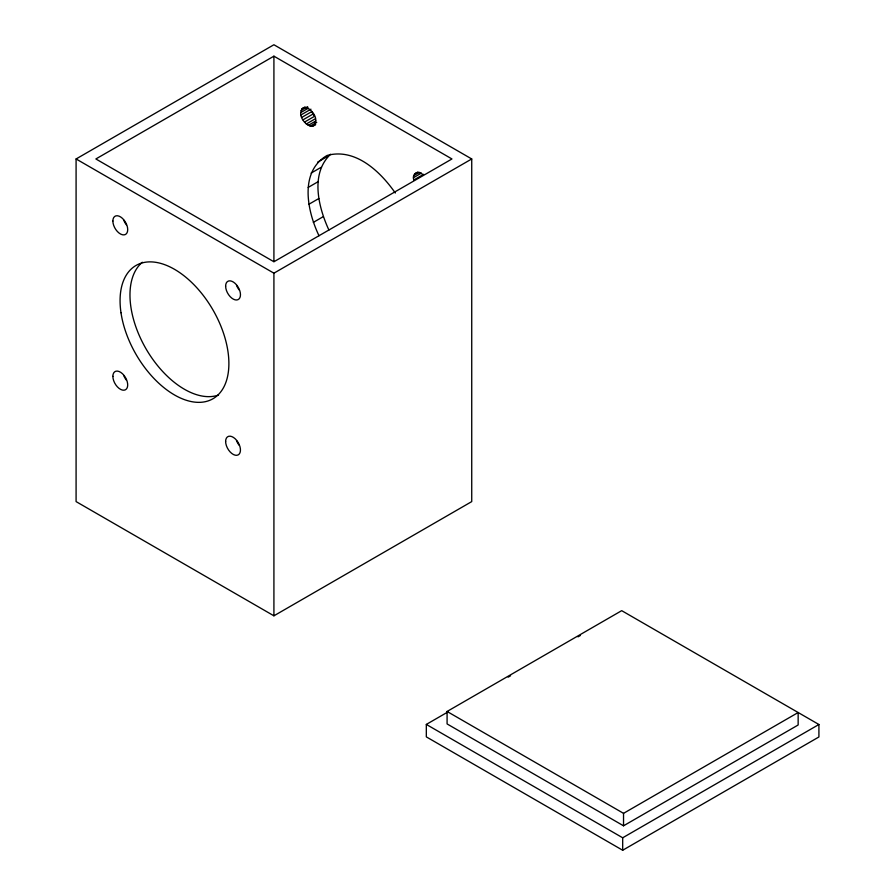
<?xml version="1.0" encoding="UTF-8"?>
<svg xmlns="http://www.w3.org/2000/svg" width="895" height="895" viewBox="0 0 895 895"><rect width="100%" height="100%" fill="white"/><g stroke="black" fill="none" stroke-linecap="round" stroke-linejoin="round"><path stroke-width="1.34" d="M300.798 112.535C302.79 100.318 317.277 113.464 315.633 121.093C313.653 133.31 299.165 120.176 300.798 112.535L308.495 108.094M423.704 174.29L413.814 179.996C411.353 173.887 418.838 169.569 422.899 174.749M319 235.732C307.298 211.365 298.952 171.728 327.044 155.473C355.36 147.675 380.453 171.594 395.299 193.018M328.901 230.026C318.374 207.204 310.006 173.664 330.613 154.242M76.086 158.963L273.915 44.75L471.732 158.963L471.732 501.603L273.915 615.816L76.086 501.603L76.086 158.963L273.915 273.176L471.732 158.963M273.915 56.172L95.866 158.963L273.915 261.754L451.953 158.963L273.915 56.172L273.915 261.608M301.794 108.821L305.094 106.919M301.056 110.465L307.645 106.65M301.056 114.896L310.945 109.19M301.794 117.39L311.684 111.674L314.402 116.384L304.513 122.089M302.969 119.84L312.858 114.135M306.303 123.98L315.085 118.901M308.216 125.378L315.913 120.937M310.14 126.195L316.729 122.391M311.93 126.374L315.219 124.472M313.463 125.904L315.666 124.629M317.557 162.185L327.447 156.48M311.113 173.093L321.003 167.376M308.171 187.435L318.061 181.719M308.932 204.239L318.821 198.533M313.328 222.374L323.218 216.668M414.553 173.921L417.853 172.019M413.814 175.565L419.308 172.388M413.557 177.635L421.254 173.194M447.086 711.469L623.535 813.342L798.15 712.532L798.15 724.995L623.535 825.805L447.086 723.932L447.086 711.469L621.701 610.659L818.914 724.502L818.914 736.965L622.685 850.25L426.322 736.876L426.322 724.424L447.992 711.905M508.181 677.157L510.586 675.77M578.002 636.848L580.407 635.461M426.322 724.424L622.685 837.787L818.914 724.502M623.535 813.342L623.535 825.805M622.685 837.787L622.685 850.25M273.915 273.176L273.915 615.816M126.463 224.88A10.494 6.052 60 0 1 123.756 220.181M126.463 380.218A10.494 6.052 60 0 1 123.756 375.508M239.222 445.318A10.494 6.052 60 0 1 236.515 440.608M218.525 395.031A76.936 44.414 60 0 1 145.717 348.3A76.936 44.414 60 0 1 142.361 262.257M239.222 289.98A10.494 6.052 60 0 1 236.515 285.281M225.629 441.459A10.494 6.052 60 0 0 236.75 455.309A10.494 6.052 60 0 0 236.75 440.474A10.494 6.052 60 0 0 225.629 441.459M112.871 376.359A10.494 6.052 60 0 0 123.991 390.209A10.494 6.052 60 0 0 123.991 375.374A10.494 6.052 60 0 0 112.871 376.359M225.629 286.131A10.494 6.052 60 0 0 236.75 299.982A10.494 6.052 60 0 0 236.75 285.136A10.494 6.052 60 0 0 225.629 286.131M112.871 221.031A10.494 6.052 60 0 0 123.991 234.882A10.494 6.052 60 0 0 123.991 220.036A10.494 6.052 60 0 0 112.871 221.031M120.993 312.747A76.936 44.414 60 0 0 209.844 400.278A76.936 44.414 60 0 0 192.604 283.357A76.936 44.414 60 0 0 120.993 312.747"/></g></svg>
